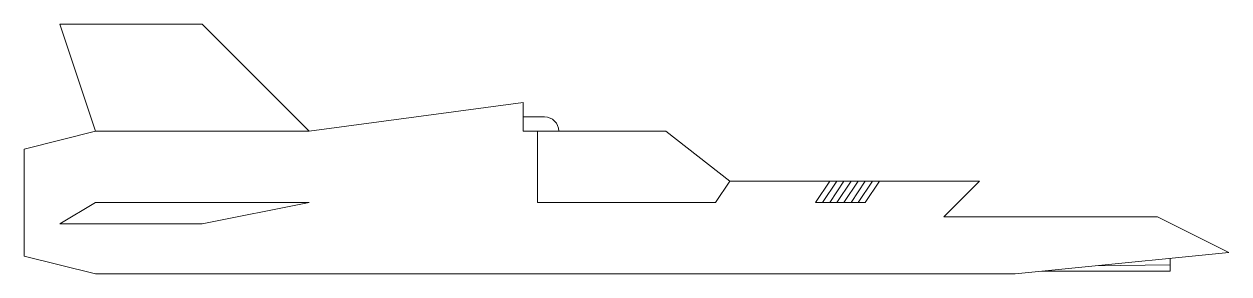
# Model space of a CAD drawing. Header units: millimetres. Extents: x 0 to 16.9, y 4 to 7.5.
import ezdxf

# ---------------------------------------------------------------- set-up
doc = ezdxf.new("R2010")
doc.units = ezdxf.units.MM
doc.layers.get('0').update_dxf_attribs({"lineweight": 15, "true_color": 0xffffff})
doc.layers.add('details', color=7, linetype='Continuous', lineweight=5, true_color=0xffffff)
doc.layers.add('guns', color=7, linetype='Continuous', lineweight=5, true_color=0xffffff)

msp = doc.modelspace()

# ---------------------------------------------------------------- linework, layer by layer
for p, q in [((1, 6), (0.5, 7.5)), ((0.5, 7.5), (2.5, 7.5)), ((2.5, 7.5), (4, 6)), ((4, 6), (7, 6.4)), ((7, 6.4), (7, 6)), ((0, 5.75), (1, 6)), ((1, 6), (4, 6)), ((7, 6), (9, 6)), ((9, 6), (9.9, 5.3)), ((0, 4.25), (0, 5.75)), ((9.9, 5.3), (13.4, 5.3)), ((13.4, 5.3), (12.9, 4.8)), ((1, 5), (0.5, 4.7)), ((1, 5), (4, 5)), ((2.5, 4.7), (4, 5)), ((12.9, 4.8), (15.9, 4.8)), ((15.9, 4.8), (16.9, 4.3)), ((2.5, 4.7), (0.5, 4.7)), ((1, 4), (0, 4.25)), ((15.4, 4.15), (16.15, 4.225)), ((16.15, 4.225), (16.9, 4.3)), ((13.9, 4), (14.65, 4.075)), ((14.65, 4.075), (15.4, 4.15)), ((13.9, 4), (1, 4))]:
    msp.add_line(p, q)
at = {"layer": 'details'}
for p, q in [((7, 6.2), (7.3, 6.2)), ((7.2, 5), (7.2, 6)), ((9.9, 5.3), (9.7, 5)), ((11.1, 5), (11.3, 5.3)), ((11.2, 5), (11.4, 5.3)), ((11.3, 5), (11.5, 5.3)), ((11.4, 5), (11.6, 5.3)), ((11.5, 5), (11.7, 5.3)), ((11.6, 5), (11.8, 5.3)), ((11.7, 5), (11.9, 5.3)), ((12, 5.3), (11.8, 5)), ((9.7, 5), (7.2, 5)), ((11.8, 5), (11.1, 5))]:
    msp.add_line(p, q, dxfattribs=at)
msp.add_arc((7.3, 6), 0.2, 360, 90, dxfattribs=at)
at = {"layer": 'guns'}
for p, q in [((16.075, 4.1266), (15.025, 4.1125)), ((16.075, 4.0375), (16.075, 4.2157)), ((14.275, 4.0375), (16.075, 4.0375))]:
    msp.add_line(p, q, dxfattribs=at)

doc.saveas('drawing.dxf')
